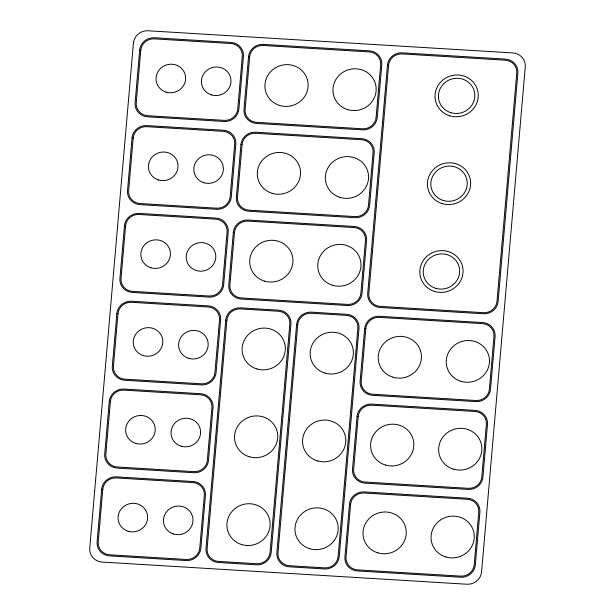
<?xml version="1.0" encoding="UTF-8"?>
<svg xmlns="http://www.w3.org/2000/svg" width="615" height="615" viewBox="0 0 615 615"><rect width="100%" height="100%" fill="white"/><g stroke="black" fill="none" stroke-linecap="round" stroke-linejoin="round"><path stroke-width="0.92" d="M133.424 43.119L89.736 548.065A13.699 13.161 -15.7 0 0 102.205 562.064L466.823 584.227A13.699 13.161 -15.7 0 0 481.576 571.881L525.264 66.935A13.699 13.161 -15.7 0 0 512.795 52.936L148.177 30.773A13.699 13.161 -15.7 0 0 133.424 43.119M101.675 489.202L97.116 541.892A13.699 13.161 -15.7 0 0 109.585 555.899L186.137 560.549A13.699 13.161 -15.7 0 0 200.882 548.203L205.441 495.513A13.699 13.161 -15.7 0 0 192.972 481.514L116.419 476.863A13.699 13.161 -15.7 0 0 101.675 489.202M109.27 401.387L104.711 454.078A13.699 13.161 -15.7 0 0 117.181 468.077L193.733 472.727A13.699 13.161 -15.7 0 0 208.485 460.381L213.044 407.691A13.699 13.161 -15.7 0 0 200.575 393.692L124.022 389.041A13.699 13.161 -15.7 0 0 109.27 401.387M116.865 313.573L112.307 366.263A13.699 13.161 -15.7 0 0 124.776 380.262L201.328 384.913A13.699 13.161 -15.7 0 0 216.08 372.567L220.639 319.877A13.699 13.161 -15.7 0 0 208.17 305.878L131.618 301.227A13.699 13.161 -15.7 0 0 116.865 313.573M124.468 225.751L119.91 278.441A13.699 13.161 -15.7 0 0 132.379 292.44L208.931 297.099A13.699 13.161 -15.7 0 0 223.675 284.753L228.234 232.063A13.699 13.161 -15.7 0 0 215.765 218.064L139.213 213.405A13.699 13.161 -15.7 0 0 124.468 225.751M132.064 137.937L127.505 190.627A13.699 13.161 -15.7 0 0 139.974 204.626L216.526 209.277A13.699 13.161 -15.7 0 0 231.278 196.931L235.837 144.241A13.699 13.161 -15.7 0 0 223.368 130.242L146.816 125.591A13.699 13.161 -15.7 0 0 132.064 137.937M139.659 50.123L135.1 102.813A13.699 13.161 -15.7 0 0 147.569 116.812L224.121 121.463A13.699 13.161 -15.7 0 0 238.874 109.116L243.432 56.426A13.699 13.161 -15.7 0 0 230.963 42.427L154.411 37.776A13.699 13.161 -15.7 0 0 139.659 50.123M102.805 489.271L98.246 541.961A12.554 12.062 -15.7 0 0 109.678 554.799L186.23 559.45A12.554 12.062 -15.7 0 0 199.752 548.134L204.311 495.444A12.554 12.062 -15.7 0 0 192.879 482.606L116.327 477.955A12.554 12.062 -15.7 0 0 102.805 489.271M110.4 401.457L105.842 454.147A12.554 12.062 -15.7 0 0 117.273 466.977L193.825 471.636A12.554 12.062 -15.7 0 0 207.347 460.312L211.906 407.622A12.554 12.062 -15.7 0 0 200.475 394.792L123.922 390.141A12.554 12.062 -15.7 0 0 110.4 401.457M118.003 313.642L113.444 366.332A12.554 12.062 -15.7 0 0 124.876 379.163L201.428 383.814A12.554 12.062 -15.7 0 0 214.943 372.498L219.501 319.808A12.554 12.062 -15.7 0 0 208.078 306.977L131.525 302.326A12.554 12.062 -15.7 0 0 118.003 313.642M125.598 225.82L121.04 278.51A12.554 12.062 -15.7 0 0 132.471 291.349L209.023 296A12.554 12.062 -15.7 0 0 222.545 284.684L227.104 231.993A12.554 12.062 -15.7 0 0 215.673 219.155L139.121 214.504A12.554 12.062 -15.7 0 0 125.598 225.82M133.201 138.006L128.643 190.696A12.554 12.062 -15.7 0 0 140.066 203.527L216.618 208.178A12.554 12.062 -15.7 0 0 230.141 196.862L234.699 144.171A12.554 12.062 -15.7 0 0 223.268 131.341L146.716 126.69A12.554 12.062 -15.7 0 0 133.201 138.006M140.797 50.192L136.238 102.882A12.554 12.062 -15.7 0 0 147.669 115.712L224.221 120.363A12.554 12.062 -15.7 0 0 237.744 109.047L242.302 56.357A12.554 12.062 -15.7 0 0 230.871 43.527L154.319 38.876A12.554 12.062 -15.7 0 0 140.797 50.192M225.743 320.184L205.987 548.511A13.699 13.161 -15.7 0 0 218.456 562.51L256.447 564.824A13.699 13.161 -15.7 0 0 271.2 552.478L290.957 324.151A13.699 13.161 -15.7 0 0 278.487 310.152L240.488 307.838A13.699 13.161 -15.7 0 0 225.743 320.184M233.339 232.37L228.78 285.06A13.699 13.161 -15.7 0 0 241.249 299.059L347.291 305.501A13.699 13.161 -15.7 0 0 362.043 293.155L366.602 240.465A13.699 13.161 -15.7 0 0 354.125 226.466L248.091 220.024A13.699 13.161 -15.7 0 0 233.339 232.37M240.942 144.556L236.383 197.246A13.699 13.161 -15.7 0 0 248.852 211.245L354.886 217.687A13.699 13.161 -15.7 0 0 369.638 205.341L374.197 152.651A13.699 13.161 -15.7 0 0 361.728 138.652L255.686 132.21A13.699 13.161 -15.7 0 0 240.942 144.556M248.537 56.734L243.978 109.424A13.699 13.161 -15.7 0 0 256.447 123.423L362.489 129.873A13.699 13.161 -15.7 0 0 377.233 117.526L381.792 64.836A13.699 13.161 -15.7 0 0 369.323 50.837L263.289 44.388A13.699 13.161 -15.7 0 0 248.537 56.734M226.874 320.254L207.124 548.58A12.554 12.062 -15.7 0 0 218.548 561.41L256.547 563.724A12.554 12.062 -15.7 0 0 270.062 552.408L289.819 324.082A12.554 12.062 -15.7 0 0 278.387 311.252L240.396 308.938A12.554 12.062 -15.7 0 0 226.874 320.254M234.476 232.439L229.918 285.129A12.554 12.062 -15.7 0 0 241.349 297.96L347.383 304.41A12.554 12.062 -15.7 0 0 360.905 293.086L365.464 240.396A12.554 12.062 -15.7 0 0 354.032 227.565L247.991 221.123A12.554 12.062 -15.7 0 0 234.476 232.439M242.072 144.625L237.513 197.315A12.554 12.062 -15.7 0 0 248.944 210.146L354.986 216.588A12.554 12.062 -15.7 0 0 368.5 205.272L373.059 152.582A12.554 12.062 -15.7 0 0 361.635 139.751L255.594 133.309A12.554 12.062 -15.7 0 0 242.072 144.625M249.667 56.803L245.108 109.493A12.554 12.062 -15.7 0 0 256.54 122.331L362.581 128.773A12.554 12.062 -15.7 0 0 376.103 117.457L380.662 64.767A12.554 12.062 -15.7 0 0 369.231 51.929L263.189 45.487A12.554 12.062 -15.7 0 0 249.667 56.803M296.622 324.497L276.865 552.816A13.699 13.161 -15.7 0 0 289.342 566.815L324.497 568.952A13.699 13.161 -15.7 0 0 339.242 556.606L358.999 328.287A13.699 13.161 -15.7 0 0 346.529 314.288L311.375 312.151A13.699 13.161 -15.7 0 0 296.622 324.497M297.76 324.566L278.003 552.885A12.554 12.062 -15.7 0 0 289.434 565.723L324.589 567.86A12.554 12.062 -15.7 0 0 338.112 556.544L357.868 328.218A12.554 12.062 -15.7 0 0 346.437 315.38L311.275 313.25A12.554 12.062 -15.7 0 0 297.76 324.566M349.474 504.262L344.915 556.952A13.699 13.161 -15.7 0 0 357.384 570.951L460.589 577.224A13.699 13.161 -15.7 0 0 475.341 564.877L479.9 512.187A13.699 13.161 -15.7 0 0 467.431 498.188L364.226 491.915A13.699 13.161 -15.7 0 0 349.474 504.262M357.069 416.447L352.51 469.137A13.699 13.161 -15.7 0 0 364.979 483.136L468.184 489.409A13.699 13.161 -15.7 0 0 482.936 477.063L487.495 424.373A13.699 13.161 -15.7 0 0 475.026 410.374L371.821 404.101A13.699 13.161 -15.7 0 0 357.069 416.447M364.672 328.633L360.113 381.323A13.699 13.161 -15.7 0 0 372.582 395.322L475.787 401.595A13.699 13.161 -15.7 0 0 490.532 389.249L495.09 336.559A13.699 13.161 -15.7 0 0 482.621 322.56L379.417 316.287A13.699 13.161 -15.7 0 0 364.672 328.633M387.465 65.182L367.709 293.501A13.699 13.161 -15.7 0 0 380.178 307.5L483.382 313.773A13.699 13.161 -15.7 0 0 498.135 301.427L517.884 73.108A13.699 13.161 -15.7 0 0 505.415 59.102L402.21 52.836A13.699 13.161 -15.7 0 0 387.465 65.182M350.612 504.331L346.053 557.021A12.554 12.062 -15.7 0 0 357.476 569.859L460.681 576.124A12.554 12.062 -15.7 0 0 474.203 564.808L478.762 512.118A12.554 12.062 -15.7 0 0 467.331 499.288L364.126 493.015A12.554 12.062 -15.7 0 0 350.612 504.331M358.207 416.516L353.648 469.207A12.554 12.062 -15.7 0 0 365.079 482.037L468.284 488.31A12.554 12.062 -15.7 0 0 481.799 476.994L486.357 424.304A12.554 12.062 -15.7 0 0 474.934 411.473L371.729 405.2A12.554 12.062 -15.7 0 0 358.207 416.516M365.802 328.702L361.243 381.392A12.554 12.062 -15.7 0 0 372.675 394.223L475.879 400.496A12.554 12.062 -15.7 0 0 489.402 389.18L493.96 336.49A12.554 12.062 -15.7 0 0 482.529 323.651L379.324 317.378A12.554 12.062 -15.7 0 0 365.802 328.702M388.595 65.252L368.846 293.57A12.554 12.062 -15.7 0 0 380.278 306.408L483.475 312.674A12.554 12.062 -15.7 0 0 496.997 301.358L516.754 73.039A12.554 12.062 -15.7 0 0 505.322 60.201L402.118 53.928A12.554 12.062 -15.7 0 0 388.595 65.252M450.88 112.676A18.258 17.543 -15.7 0 0 474.473 91.973A18.258 17.543 -15.7 0 0 444.553 82.948A18.258 17.543 -15.7 0 0 450.88 112.676M443.284 200.49A18.258 17.543 -15.7 0 0 466.877 179.795A18.258 17.543 -15.7 0 0 436.95 170.762A18.258 17.543 -15.7 0 0 443.284 200.49M435.681 288.312A18.258 17.543 -15.7 0 0 459.274 267.61A18.258 17.543 -15.7 0 0 429.355 258.584A18.258 17.543 -15.7 0 0 435.681 288.312M166.165 92.158A14.837 14.253 -15.7 0 0 185.33 75.338A14.837 14.253 -15.7 0 0 161.022 68.004A14.837 14.253 -15.7 0 0 166.165 92.158M158.562 179.972A14.837 14.253 -15.7 0 0 177.735 163.152A14.837 14.253 -15.7 0 0 153.419 155.818A14.837 14.253 -15.7 0 0 158.562 179.972M150.967 267.786A14.837 14.253 -15.7 0 0 170.14 250.974A14.837 14.253 -15.7 0 0 145.824 243.64A14.837 14.253 -15.7 0 0 150.967 267.786M143.372 355.608A14.837 14.253 -15.7 0 0 162.537 338.788A14.837 14.253 -15.7 0 0 138.229 331.454A14.837 14.253 -15.7 0 0 143.372 355.608M135.769 443.423A14.837 14.253 -15.7 0 0 154.942 426.602A14.837 14.253 -15.7 0 0 130.626 419.269A14.837 14.253 -15.7 0 0 135.769 443.423M128.174 531.237A14.837 14.253 -15.7 0 0 147.339 514.424A14.837 14.253 -15.7 0 0 123.031 507.091A14.837 14.253 -15.7 0 0 128.174 531.237M173.538 533.997A14.837 14.253 -15.7 0 0 192.71 517.177A14.837 14.253 -15.7 0 0 168.395 509.843A14.837 14.253 -15.7 0 0 173.538 533.997M211.529 94.91A14.837 14.253 -15.7 0 0 230.694 78.097A14.837 14.253 -15.7 0 0 206.386 70.756A14.837 14.253 -15.7 0 0 211.529 94.91M203.926 182.732A14.837 14.253 -15.7 0 0 223.099 165.912A14.837 14.253 -15.7 0 0 198.783 158.578A14.837 14.253 -15.7 0 0 203.926 182.732M196.331 270.546A14.837 14.253 -15.7 0 0 215.504 253.726A14.837 14.253 -15.7 0 0 191.188 246.392A14.837 14.253 -15.7 0 0 196.331 270.546M188.736 358.361A14.837 14.253 -15.7 0 0 207.901 341.548A14.837 14.253 -15.7 0 0 183.593 334.206A14.837 14.253 -15.7 0 0 188.736 358.361M181.133 446.183A14.837 14.253 -15.7 0 0 200.306 429.362A14.837 14.253 -15.7 0 0 175.99 422.028A14.837 14.253 -15.7 0 0 181.133 446.183M279.687 105.488A21.686 20.833 -15.7 0 0 307.7 80.911A21.686 20.833 -15.7 0 0 272.168 70.187A21.686 20.833 -15.7 0 0 279.687 105.488M272.084 193.302A21.686 20.833 -15.7 0 0 300.105 168.725A21.686 20.833 -15.7 0 0 264.573 158.001A21.686 20.833 -15.7 0 0 272.084 193.302M264.488 281.124A21.686 20.833 -15.7 0 0 292.502 256.54A21.686 20.833 -15.7 0 0 256.97 245.823A21.686 20.833 -15.7 0 0 264.488 281.124M256.893 368.939A21.686 20.833 -15.7 0 0 284.906 344.362A21.686 20.833 -15.7 0 0 249.375 333.638A21.686 20.833 -15.7 0 0 256.893 368.939M249.29 456.753A21.686 20.833 -15.7 0 0 277.311 432.176A21.686 20.833 -15.7 0 0 241.78 421.46A21.686 20.833 -15.7 0 0 249.29 456.753M241.695 544.575A21.686 20.833 -15.7 0 0 269.708 519.99A21.686 20.833 -15.7 0 0 234.177 509.274A21.686 20.833 -15.7 0 0 241.695 544.575M309.737 548.711A21.686 20.833 -15.7 0 0 337.758 524.126A21.686 20.833 -15.7 0 0 302.226 513.41A21.686 20.833 -15.7 0 0 309.737 548.711M317.34 460.889A21.686 20.833 -15.7 0 0 345.353 436.312A21.686 20.833 -15.7 0 0 309.822 425.588A21.686 20.833 -15.7 0 0 317.34 460.889M324.935 373.074A21.686 20.833 -15.7 0 0 352.956 348.497A21.686 20.833 -15.7 0 0 317.417 337.773A21.686 20.833 -15.7 0 0 324.935 373.074M332.538 285.26A21.686 20.833 -15.7 0 0 360.551 260.675A21.686 20.833 -15.7 0 0 325.02 249.959A21.686 20.833 -15.7 0 0 332.538 285.26M340.133 197.438A21.686 20.833 -15.7 0 0 368.147 172.861A21.686 20.833 -15.7 0 0 332.615 162.137A21.686 20.833 -15.7 0 0 340.133 197.438M347.729 109.624A21.686 20.833 -15.7 0 0 375.75 85.047A21.686 20.833 -15.7 0 0 340.218 74.323A21.686 20.833 -15.7 0 0 347.729 109.624M392.985 377.21A21.686 20.833 -15.7 0 0 420.998 352.633A21.686 20.833 -15.7 0 0 385.467 341.909A21.686 20.833 -15.7 0 0 392.985 377.21M385.382 465.025A21.686 20.833 -15.7 0 0 413.403 440.448A21.686 20.833 -15.7 0 0 377.871 429.724A21.686 20.833 -15.7 0 0 385.382 465.025M377.787 552.847A21.686 20.833 -15.7 0 0 405.808 528.262A21.686 20.833 -15.7 0 0 370.268 517.546A21.686 20.833 -15.7 0 0 377.787 552.847M445.837 556.975A21.686 20.833 -15.7 0 0 473.85 532.398A21.686 20.833 -15.7 0 0 438.318 521.681A21.686 20.833 -15.7 0 0 445.837 556.975M453.432 469.16A21.686 20.833 -15.7 0 0 481.445 444.584A21.686 20.833 -15.7 0 0 445.913 433.859A21.686 20.833 -15.7 0 0 453.432 469.16M461.027 381.346A21.686 20.833 -15.7 0 0 489.048 356.762A21.686 20.833 -15.7 0 0 453.516 346.045A21.686 20.833 -15.7 0 0 461.027 381.346M442.2 203.642A21.686 20.833 -15.7 0 0 470.221 179.065A21.686 20.833 -15.7 0 0 434.69 168.341A21.686 20.833 -15.7 0 0 442.2 203.642M434.605 291.456A21.686 20.833 -15.7 0 0 462.618 266.879A21.686 20.833 -15.7 0 0 427.087 256.163A21.686 20.833 -15.7 0 0 434.605 291.456M449.803 115.828A21.686 20.833 -15.7 0 0 477.817 91.243A21.686 20.833 -15.7 0 0 442.285 80.527A21.686 20.833 -15.7 0 0 449.803 115.828"/></g></svg>
